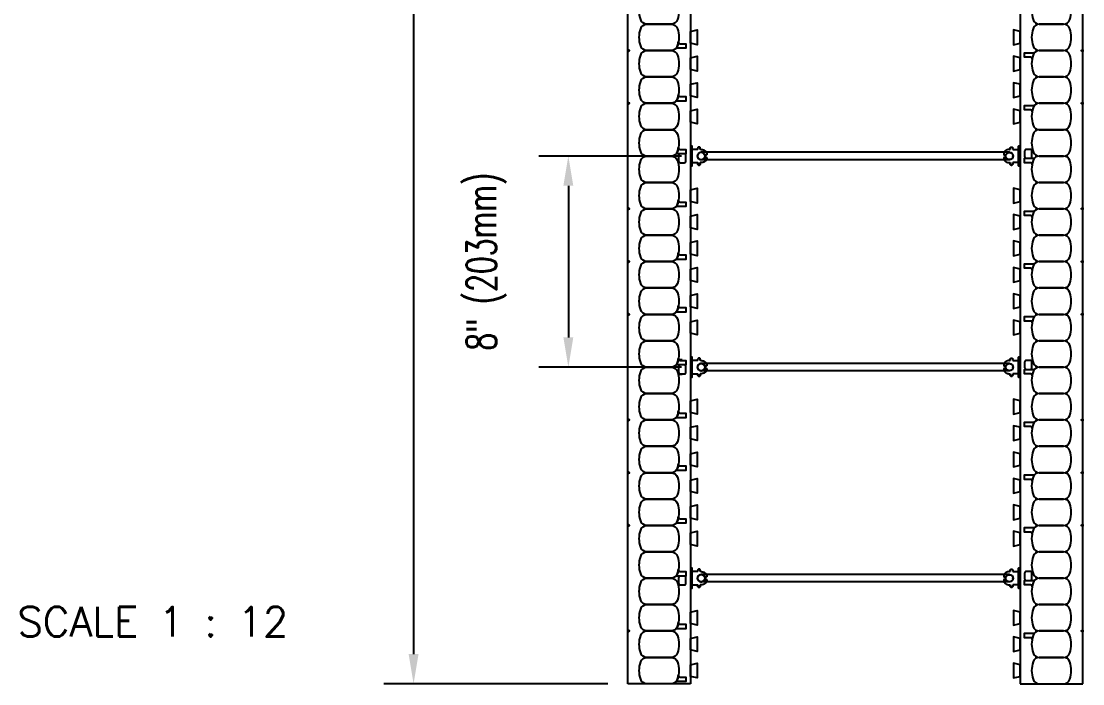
# Model space of a CAD drawing. Header units: inches. Extents: x 345 to 454, y 151 to 253.
# Drawn here: x 413.99 to 454.23, y 150.78 to 175.89 of the extents above; entities that cross this region are included whole.
import ezdxf

# ---------------------------------------------------------------- set-up
doc = ezdxf.new("R2010")
doc.units = ezdxf.units.IN
doc.header["$MEASUREMENT"] = 0
for name, color, linetype in [('line25', 2, 'Continuous'), ('LINE50', 5, 'Continuous'), ('LINE9', 9, 'Continuous'), ('TEXT', 4, 'Continuous')]:
    doc.layers.add(name, color=color, linetype=linetype)
doc.styles.add('DIM', font='romans.shx', dxfattribs={"width": 0.7})
doc.styles.add('ROMANS', font='romans.shx', dxfattribs={"height": 0.75})
doc.dimstyles.new('ext_12', dxfattribs={"dimscale": 12, "dimtxt": 0.09375, "dimasz": 0.09375, "dimexe": 0.09375, "dimexo": 0.0625, "dimgap": 0.0625, "dimtad": 1, "dimdec": 1, "dimzin": 2, "dimdsep": 46, "dimlunit": 4, "dimtxsty": 'DIM', "dimcen": 0.09, "dimdle": 0.09375, "dimclrt": 4, "dimadec": 0, "dimazin": 0, "dimtfac": 1, "dimtdec": 1, "dimtmove": 2, "dimatfit": 3, "dimfxl": 0, "dimfrac": 2, "dimtolj": 1, "dimtzin": 0, "dimarcsym": 0})

# ---------------------------------------------------------------- blocks, each defined once
blk = doc.blocks.new('*D28')
at = {"layer": 'Defpoints', "color": 0}
for p in [(436.984, 246.778), (428.864, 150.778), (436.984, 150.778)]:
    blk.add_point(p, dxfattribs=at)
at = {"layer": 'TEXT', "color": 0, "lineweight": -2}
for p, q in [((436.234, 246.778), (427.739, 246.778)), ((428.864, 245.653), (428.864, 151.903)), ((436.234, 150.778), (427.739, 150.778))]:
    blk.add_line(p, q, dxfattribs=at)
at = {"layer": 'TEXT', "color": 0}
for points in [[(428.676, 245.653), (429.051, 245.653), (428.864, 246.778)], [(428.676, 151.903), (429.051, 151.903), (428.864, 150.778)]]:
    blk.add_solid(points, dxfattribs=at)
at = {"layer": 'TEXT', "color": 4, "insert": (427.257, 198.778), "char_height": 1.125, "attachment_point": 5, "rotation": 90, "style": 'DIM'}
blk.add_mtext('\\A1;96" (2440mm) ', dxfattribs=at)
blk = doc.blocks.new('WEB_12_CENTRE_TOP')
for p, q in [((11.688, 0.141), (0, 0.141)), ((11.688, -0.141), (0, -0.141))]:
    blk.add_line(p, q)
for centre in [(0, 0), (11.688, 0)]:
    blk.add_circle(centre, 0.141)
blk = doc.blocks.new('Connector')
blk.add_point((0.271, 0))
at = {"layer": 'LINE9'}
for p, q in [((0, 0.375), (0, -0.375)), ((0.062, -0.375), (0.062, 0.375)), ((0.281, 0.25), (0.062, 0.25))]:
    blk.add_line(p, q, dxfattribs=at)
for points, weights in [([(0.007, 0.375), (0.004, 0.375), (0, 0.375)], [1, 0.972587069138, 0.950305488115]), ([(0.327, 0.343), (0.308, 0.343), (0.281, 0.317), (0.281, 0.297)], [1, 0.85355339, 0.85355339, 1]), ([(0.328, 0.343), (0.327, 0.343), (0.327, 0.343)], [1, 0.70710678, 1]), ([(0.375, 0.297), (0.375, 0.317), (0.348, 0.343), (0.329, 0.343)], [1, 0.85355339, 0.85355339, 1]), ([(0.406, 0.25), (0.546, 0.25), (0.619, 0.131)], [0.958404415409, 0.794674173519, 0.864651571113]), ([(0.619, 0.052), (0.612, 0.049), (0.604, 0.049)], [0.83615024178, 0.892081430621, 1]), ([(0, -0.375), (0.004, -0.375), (0.007, -0.375)], [0.950305488115, 0.972587069138, 1]), ([(0.281, -0.297), (0.281, -0.317), (0.308, -0.343), (0.327, -0.343)], [1, 0.85355339, 0.85355339, 1]), ([(0.327, -0.343), (0.281, -0.343), (0.281, -0.297)], [1, 0.70710678, 1]), ([(0.329, -0.343), (0.348, -0.343), (0.375, -0.317), (0.375, -0.297)], [1, 0.85355339, 0.85355339, 1]), ([(0.375, -0.297), (0.375, -0.343), (0.329, -0.343)], [1, 0.70710678, 1]), ([(0.619, -0.131), (0.546, -0.25), (0.406, -0.25)], [0.864651574428, 0.794674169686, 0.958404415195]), ([(0.604, -0.049), (0.612, -0.049), (0.619, -0.052)], [1, 0.89208144177, 0.836150253337])]:
    blk.add_rational_spline(points, weights, degree=2, dxfattribs=at)
for points, degree in [([(0, 0.375), (0.002, 0.375), (0.005, 0.375), (0.007, 0.375)], 3), ([(0.007, 0.375), (0.021, 0.375), (0.051, 0.375), (0.062, 0.375), (0.062, 0.375)], 3), ([(0.281, 0.25), (0.281, 0.297)], 1), ([(0.327, 0.343), (0.327, 0.343), (0.328, 0.343), (0.328, 0.343)], 3), ([(0.328, 0.343), (0.329, 0.343), (0.329, 0.343), (0.329, 0.343)], 3), ([(0.375, 0.25), (0.375, 0.297)], 1), ([(0.406, 0.25), (0.375, 0.25)], 1), ([(0.406, 0.25), (0.406, 0.25)], 1), ([(0.406, 0.25), (0.406, 0.25)], 1), ([(0.406, 0.25), (0.406, 0.25)], 1), ([(0.406, 0.25), (0.406, 0.25)], 1), ([(0.406, 0.25), (0.406, 0.25)], 1), ([(0.406, 0.25), (0.406, 0.25)], 1), ([(0.406, 0.25), (0.406, 0.25)], 1), ([(0.406, 0.25), (0.406, 0.25)], 1), ([(0.406, 0.25), (0.406, 0.25)], 1), ([(0.406, 0.25), (0.406, 0.25)], 1), ([(0.406, 0.25), (0.406, 0.25)], 1), ([(0.406, 0.25), (0.406, 0.25)], 1), ([(0.406, 0.25), (0.406, 0.25)], 1), ([(0.406, 0.25), (0.406, 0.25)], 1), ([(0.406, 0.25), (0.406, 0.25)], 1), ([(0.406, 0.25), (0.406, 0.25)], 1), ([(0.406, 0.25), (0.406, 0.25)], 1), ([(0.406, 0.25), (0.406, 0.25)], 1), ([(0.406, 0.25), (0.406, 0.25)], 1), ([(0.406, 0.25), (0.406, 0.25)], 1), ([(0.406, 0.25), (0.406, 0.25)], 1), ([(0.406, 0.25), (0.406, 0.25)], 1), ([(0.406, 0.25), (0.406, 0.25)], 1), ([(0.406, 0.25), (0.406, 0.25)], 1), ([(0.604, 0.049), (0.532, 0.049)], 1), ([(0.532, 0.049), (0.532, 0.049)], 1), ([(0.532, 0.049), (0.532, 0.049)], 1), ([(0.532, 0.049), (0.532, 0.049)], 1), ([(0.532, 0.049), (0.532, 0.049)], 1), ([(0.532, 0.049), (0.532, 0.049)], 1), ([(0.532, 0.049), (0.532, 0.049)], 1), ([(0.532, 0.049), (0.532, 0.049)], 1), ([(0.532, 0.049), (0.532, 0.049)], 1), ([(0.532, 0.049), (0.532, 0.049)], 1), ([(0.532, 0.049), (0.532, 0.049)], 1), ([(0.604, 0.049), (0.609, 0.049), (0.614, 0.05), (0.619, 0.052)], 3), ([(0.604, 0.049), (0.604, 0.049)], 1), ([(0.604, 0.049), (0.604, 0.049)], 1), ([(0.604, 0.049), (0.604, 0.049)], 1), ([(0.604, 0.049), (0.604, 0.049)], 1), ([(0.619, 0.131), (0.619, 0.052)], 1), ([(0.619, 0.131), (0.619, 0.131)], 1), ([(0.619, 0.131), (0.619, 0.131)], 1), ([(0.619, 0.131), (0.619, 0.131)], 1), ([(0.619, 0.131), (0.619, 0.131)], 1), ([(0.007, -0.375), (0.005, -0.375), (0.002, -0.375), (0, -0.375)], 3), ([(0.062, -0.375), (0.062, -0.375), (0.051, -0.375), (0.021, -0.375), (0.007, -0.375)], 3), ([(0.062, -0.25), (0.281, -0.25)], 1), ([(0.281, -0.297), (0.281, -0.25)], 1), ([(0.281, -0.25), (0.281, -0.297)], 1), ([(0.328, -0.343), (0.328, -0.343), (0.327, -0.343), (0.327, -0.343)], 3), ([(0.329, -0.343), (0.329, -0.343), (0.329, -0.343), (0.328, -0.343)], 3), ([(0.375, -0.25), (0.375, -0.297)], 1), ([(0.375, -0.297), (0.375, -0.25)], 1), ([(0.406, -0.25), (0.375, -0.25)], 1), ([(0.406, -0.25), (0.406, -0.25)], 1), ([(0.406, -0.25), (0.406, -0.25)], 1), ([(0.406, -0.25), (0.406, -0.25)], 1), ([(0.406, -0.25), (0.406, -0.25)], 1), ([(0.406, -0.25), (0.406, -0.25)], 1), ([(0.406, -0.25), (0.406, -0.25)], 1), ([(0.406, -0.25), (0.406, -0.25)], 1), ([(0.406, -0.25), (0.406, -0.25)], 1), ([(0.406, -0.25), (0.406, -0.25)], 1), ([(0.406, -0.25), (0.406, -0.25)], 1), ([(0.406, -0.25), (0.406, -0.25)], 1), ([(0.532, -0.049), (0.604, -0.049)], 1), ([(0.604, -0.049), (0.58, -0.049), (0.556, -0.049), (0.532, -0.049)], 3), ([(0.532, -0.049), (0.532, -0.049)], 1), ([(0.532, -0.049), (0.532, -0.049)], 1), ([(0.532, -0.049), (0.532, -0.049)], 1), ([(0.532, -0.049), (0.532, -0.049)], 1), ([(0.619, -0.052), (0.614, -0.05), (0.609, -0.049), (0.604, -0.049)], 3), ([(0.604, -0.049), (0.604, -0.049)], 1), ([(0.604, -0.049), (0.604, -0.049)], 1), ([(0.604, -0.049), (0.604, -0.049)], 1), ([(0.604, -0.049), (0.604, -0.049)], 1), ([(0.604, -0.049), (0.604, -0.049)], 1), ([(0.604, -0.049), (0.604, -0.049)], 1), ([(0.604, -0.049), (0.604, -0.049)], 1), ([(0.604, -0.049), (0.604, -0.049)], 1), ([(0.619, -0.052), (0.619, -0.131)], 1), ([(0.619, -0.131), (0.619, -0.131)], 1), ([(0.619, -0.131), (0.619, -0.131)], 1), ([(0.619, -0.131), (0.619, -0.131)], 1), ([(0.619, -0.131), (0.619, -0.131)], 1)]:
    blk.add_open_spline(points, degree=degree, dxfattribs=at)
for points, weights, knots in [([(0.062, 0.375), (0.062, 0.375), (0.046, 0.375), (0.03, 0.375), (0.007, 0.375)], [0.868718858569, 0.861102746415, 1, 0.861102734288, 0.868718859898], [0, 0, 0, 0.5, 0.5, 1, 1, 1]), ([(0.532, 0.049), (0.472, 0.203), (0.333, 0.113), (0.157, 0), (0.333, -0.113), (0.472, -0.203), (0.532, -0.049)], [0.899508922286, 0.599718215298, 1, 0.54226024, 1, 0.599718224335, 0.899508908749], [0, 0, 0, 0.318112, 0.318112, 0.681888, 0.681888, 1, 1, 1]), ([(0.007, -0.375), (0.03, -0.375), (0.046, -0.375), (0.062, -0.375), (0.062, -0.375)], [0.868718859319, 0.861102739573, 1, 0.861102742958, 0.868718858948], [0, 0, 0, 0.5, 0.5, 1, 1, 1])]:
    blk.add_rational_spline(points, weights, degree=2, knots=knots, dxfattribs=at)
blk = doc.blocks.new('*D34')
at = {"layer": 'Defpoints', "color": 0}
for p in [(439.765, 170.778), (434.731, 162.778), (439.765, 162.778)]:
    blk.add_point(p, dxfattribs=at)
at = {"layer": 'TEXT', "color": 0, "lineweight": -2}
for p, q in [((439.015, 170.778), (433.606, 170.778)), ((434.731, 169.653), (434.731, 163.903)), ((439.015, 162.778), (433.606, 162.778))]:
    blk.add_line(p, q, dxfattribs=at)
at = {"layer": 'TEXT', "color": 0}
for points in [[(434.543, 169.653), (434.918, 169.653), (434.731, 170.778)], [(434.543, 163.903), (434.918, 163.903), (434.731, 162.778)]]:
    blk.add_solid(points, dxfattribs=at)
at = {"layer": 'TEXT', "color": 4, "insert": (431.624, 166.778), "char_height": 1.125, "attachment_point": 5, "rotation": 90, "style": 'DIM'}
blk.add_mtext('\\A1;8" (203mm)', dxfattribs=at)

msp = doc.modelspace()

# ---------------------------------------------------------------- linework, layer by layer
at = {"layer": 'line25'}
for p, q in [((439.359, 218.4034), (439.359, 150.7784)), ((451.859, 218.4034), (451.859, 150.7784))]:
    msp.add_line(p, q, dxfattribs=at)
for points in [[(439.359, 175.4972), (439.609, 175.5596), (439.609, 174.9972), (439.359, 175.0596)], [(451.859, 175.4972), (451.609, 175.5596), (451.609, 174.9972), (451.859, 175.0596)], [(439.359, 174.4972), (439.609, 174.5596), (439.609, 173.9972), (439.359, 174.0596)], [(451.859, 174.4972), (451.609, 174.5596), (451.609, 173.9972), (451.859, 174.0596)], [(439.359, 173.4972), (439.609, 173.5596), (439.609, 172.9972), (439.359, 173.0596)], [(451.859, 173.4972), (451.609, 173.5596), (451.609, 172.9972), (451.859, 173.0596)], [(439.359, 172.4972), (439.609, 172.5596), (439.609, 171.9972), (439.359, 172.0596)], [(451.859, 172.4972), (451.609, 172.5596), (451.609, 171.9972), (451.859, 172.0596)], [(439.359, 169.4972), (439.609, 169.5596), (439.609, 168.9972), (439.359, 169.0596)], [(451.859, 169.4972), (451.609, 169.5596), (451.609, 168.9972), (451.859, 169.0596)], [(439.359, 168.4972), (439.609, 168.5596), (439.609, 167.9972), (439.359, 168.0596)], [(451.859, 168.4972), (451.609, 168.5596), (451.609, 167.9972), (451.859, 168.0596)], [(439.359, 167.4972), (439.609, 167.5596), (439.609, 166.9972), (439.359, 167.0596)], [(451.859, 167.4972), (451.609, 167.5596), (451.609, 166.9972), (451.859, 167.0596)], [(439.359, 166.4972), (439.609, 166.5596), (439.609, 165.9972), (439.359, 166.0596)], [(451.859, 166.4972), (451.609, 166.5596), (451.609, 165.9972), (451.859, 166.0596)], [(439.359, 165.4972), (439.609, 165.5596), (439.609, 164.9972), (439.359, 165.0596)], [(451.859, 165.4972), (451.609, 165.5596), (451.609, 164.9972), (451.859, 165.0596)], [(439.359, 164.4972), (439.609, 164.5596), (439.609, 163.9972), (439.359, 164.0596)], [(451.859, 164.4972), (451.609, 164.5596), (451.609, 163.9972), (451.859, 164.0596)], [(439.359, 161.4972), (439.609, 161.5596), (439.609, 160.9972), (439.359, 161.0596)], [(451.859, 161.4972), (451.609, 161.5596), (451.609, 160.9972), (451.859, 161.0596)], [(439.359, 160.4972), (439.609, 160.5596), (439.609, 159.9972), (439.359, 160.0596)], [(451.859, 160.4972), (451.609, 160.5596), (451.609, 159.9972), (451.859, 160.0596)], [(439.359, 159.4972), (439.609, 159.5596), (439.609, 158.9972), (439.359, 159.0596)], [(451.859, 159.4972), (451.609, 159.5596), (451.609, 158.9972), (451.859, 159.0596)], [(439.359, 158.4972), (439.609, 158.5596), (439.609, 157.9972), (439.359, 158.0596)], [(451.859, 158.4972), (451.609, 158.5596), (451.609, 157.9972), (451.859, 158.0596)], [(439.359, 157.4972), (439.609, 157.5596), (439.609, 156.9972), (439.359, 157.0596)], [(451.859, 157.4972), (451.609, 157.5596), (451.609, 156.9972), (451.859, 157.0596)], [(439.359, 156.4972), (439.609, 156.5596), (439.609, 155.9972), (439.359, 156.0596)], [(451.859, 156.4972), (451.609, 156.5596), (451.609, 155.9972), (451.859, 156.0596)], [(439.359, 153.4972), (439.609, 153.5596), (439.609, 152.9972), (439.359, 153.0596)], [(451.859, 153.4972), (451.609, 153.5596), (451.609, 152.9972), (451.859, 153.0596)], [(439.359, 152.4972), (439.609, 152.5596), (439.609, 151.9972), (439.359, 152.0596)], [(451.859, 152.4972), (451.609, 152.5596), (451.609, 151.9972), (451.859, 152.0596)], [(439.359, 151.4972), (439.609, 151.5596), (439.609, 150.9972), (439.359, 151.0596)], [(451.859, 151.4972), (451.609, 151.5596), (451.609, 150.9972), (451.859, 151.0596)]]:
    msp.add_lwpolyline(points, close=True, dxfattribs=at)
at = {"layer": 'LINE50'}
for p, q in [((436.984, 150.7784), (436.984, 220.7471)), ((454.234, 150.7784), (454.234, 220.7471)), ((439.359, 150.7784), (436.984, 150.7784)), ((451.859, 150.7784), (454.234, 150.7784))]:
    msp.add_line(p, q, dxfattribs=at)
at = {"layer": 'LINE9'}
for p, q in [((439.0491, 163.0609), (438.8661, 163.0609)), ((439.0491, 162.4959), (438.8661, 162.4959))]:
    msp.add_line(p, q, dxfattribs=at)
for points in [[(438.8699, 176.6053, -0.1576708), (438.8699, 175.9515, -0.3253046), (438.6321, 175.7784), (437.7109, 175.7784, -0.3253046), (437.473, 175.9515, -0.1576708), (437.473, 176.6053, -0.3253046), (437.7109, 176.7784), (438.6321, 176.7784, -0.3253046)], [(452.348, 176.6053, 0.1576708), (452.348, 175.9515, 0.3253046), (452.5859, 175.7784), (453.5071, 175.7784, 0.3253046), (453.7449, 175.9515, 0.1576708), (453.7449, 176.6053, 0.3253046), (453.5071, 176.7784), (452.5859, 176.7784, 0.3253046)], [(438.8699, 175.6053, -0.1576708), (438.8699, 174.9515, -0.3253046), (438.6321, 174.7784), (437.7109, 174.7784, -0.3253046), (437.473, 174.9515, -0.1576708), (437.473, 175.6053, -0.3253046), (437.7109, 175.7784), (438.6321, 175.7784, -0.3253046)], [(452.348, 175.6053, 0.1576708), (452.348, 174.9515, 0.3253046), (452.5859, 174.7784), (453.5071, 174.7784, 0.3253046), (453.7449, 174.9515, 0.1576708), (453.7449, 175.6053, 0.3253046), (453.5071, 175.7784), (452.5859, 175.7784, 0.3253046)], [(438.8699, 174.9515, 0.0372667), (438.9073, 175.1052, 0.4630356), (438.9689, 175.0325), (439.1905, 175.0325), (439.1905, 174.8616), (438.8444, 174.8616, 0.1890024), (438.802, 174.845, 0.1284074)], [(438.8699, 174.6053, -0.1576708), (438.8699, 173.9515, -0.3253046), (438.6321, 173.7784), (437.7109, 173.7784, -0.3253046), (437.473, 173.9515, -0.1576708), (437.473, 174.6053, -0.3253046), (437.7109, 174.7784), (438.6321, 174.7784, -0.3253046)], [(452.348, 174.6053, 0.0372667), (452.3107, 174.4516, 0.4630356), (452.249, 174.5243), (452.0274, 174.5243), (452.0274, 174.6951), (452.3735, 174.6951, 0.1890024), (452.416, 174.7118, 0.1284074)], [(452.348, 174.6053, 0.1576708), (452.348, 173.9515, 0.3253046), (452.5859, 173.7784), (453.5071, 173.7784, 0.3253046), (453.7449, 173.9515, 0.1576708), (453.7449, 174.6053, 0.3253046), (453.5071, 174.7784), (452.5859, 174.7784, 0.3253046)], [(438.8699, 173.6053, -0.1576708), (438.8699, 172.9515, -0.3253046), (438.6321, 172.7784), (437.7109, 172.7784, -0.3253046), (437.473, 172.9515, -0.1576708), (437.473, 173.6053, -0.3253046), (437.7109, 173.7784), (438.6321, 173.7784, -0.3253046)], [(452.348, 173.6053, 0.1576708), (452.348, 172.9515, 0.3253046), (452.5859, 172.7784), (453.5071, 172.7784, 0.3253046), (453.7449, 172.9515, 0.1576708), (453.7449, 173.6053, 0.3253046), (453.5071, 173.7784), (452.5859, 173.7784, 0.3253046)], [(438.8699, 172.9515, 0.0372667), (438.9073, 173.1052, 0.4630356), (438.9689, 173.0325), (439.1905, 173.0325), (439.1905, 172.8616), (438.8444, 172.8616, 0.1890024), (438.802, 172.845, 0.1284074)], [(438.8699, 172.6053, -0.1576708), (438.8699, 171.9515, -0.3253046), (438.6321, 171.7784), (437.7109, 171.7784, -0.3253046), (437.473, 171.9515, -0.1576708), (437.473, 172.6053, -0.3253046), (437.7109, 172.7784), (438.6321, 172.7784, -0.3253046)], [(452.348, 172.6053, 0.0372667), (452.3107, 172.4516, 0.4630356), (452.249, 172.5243), (452.0274, 172.5243), (452.0274, 172.6951), (452.3735, 172.6951, 0.1890024), (452.416, 172.7118, 0.1284074)], [(452.348, 172.6053, 0.1576708), (452.348, 171.9515, 0.3253046), (452.5859, 171.7784), (453.5071, 171.7784, 0.3253046), (453.7449, 171.9515, 0.1576708), (453.7449, 172.6053, 0.3253046), (453.5071, 172.7784), (452.5859, 172.7784, 0.3253046)], [(438.8699, 171.6053, -0.1576708), (438.8699, 170.9515, -0.3253046), (438.6321, 170.7784), (437.7109, 170.7784, -0.3253046), (437.473, 170.9515, -0.1576708), (437.473, 171.6053, -0.3253046), (437.7109, 171.7784), (438.6321, 171.7784, -0.3253046)], [(452.348, 171.6053, 0.1576708), (452.348, 170.9515, 0.3253046), (452.5859, 170.7784), (453.5071, 170.7784, 0.3253046), (453.7449, 170.9515, 0.1576708), (453.7449, 171.6053, 0.3253046), (453.5071, 171.7784), (452.5859, 171.7784, 0.3253046)], [(438.8699, 170.9515, 0.0372667), (438.9073, 171.1052, 0.4630356), (438.9689, 171.0325), (439.1905, 171.0325), (439.1905, 170.8616), (438.8444, 170.8616, 0.1890024), (438.802, 170.845, 0.1284074)], [(438.8699, 170.6053, -0.1576708), (438.8699, 169.9515, -0.3253046), (438.6321, 169.7784), (437.7109, 169.7784, -0.3253046), (437.473, 169.9515, -0.1576708), (437.473, 170.6053, -0.3253046), (437.7109, 170.7784), (438.6321, 170.7784, -0.3253046)], [(438.9755, 170.8616, 0.4142136), (438.913, 170.7991), (438.913, 170.5868, 0.4142136), (438.9755, 170.5243), (439.128, 170.5243, 0.4142136), (439.1905, 170.5868), (439.1905, 170.7991, 0.4142136), (439.128, 170.8616)], [(452.0274, 170.97), (452.0274, 170.7576, 0.4142136), (452.0899, 170.6951), (452.2424, 170.6951, 0.4142136), (452.3049, 170.7576), (452.3049, 170.97, 0.4142136), (452.2424, 171.0325), (452.0899, 171.0325, 0.4142136)], [(452.348, 170.6053, 0.0372667), (452.3107, 170.4516, 0.4630356), (452.249, 170.5243), (452.0274, 170.5243), (452.0274, 170.6951), (452.3735, 170.6951, 0.1890024), (452.416, 170.7118, 0.1284074)], [(452.348, 170.6053, 0.1576708), (452.348, 169.9515, 0.3253046), (452.5859, 169.7784), (453.5071, 169.7784, 0.3253046), (453.7449, 169.9515, 0.1576708), (453.7449, 170.6053, 0.3253046), (453.5071, 170.7784), (452.5859, 170.7784, 0.3253046)], [(438.8699, 169.6053, -0.1576708), (438.8699, 168.9515, -0.3253046), (438.6321, 168.7784), (437.7109, 168.7784, -0.3253046), (437.473, 168.9515, -0.1576708), (437.473, 169.6053, -0.3253046), (437.7109, 169.7784), (438.6321, 169.7784, -0.3253046)], [(452.348, 169.6053, 0.1576708), (452.348, 168.9515, 0.3253046), (452.5859, 168.7784), (453.5071, 168.7784, 0.3253046), (453.7449, 168.9515, 0.1576708), (453.7449, 169.6053, 0.3253046), (453.5071, 169.7784), (452.5859, 169.7784, 0.3253046)], [(438.8699, 168.9515, 0.0372667), (438.9073, 169.1052, 0.4630356), (438.9689, 169.0325), (439.1905, 169.0325), (439.1905, 168.8616), (438.8444, 168.8616, 0.1890024), (438.802, 168.845, 0.1284074)], [(438.8699, 168.6053, -0.1576708), (438.8699, 167.9515, -0.3253046), (438.6321, 167.7784), (437.7109, 167.7784, -0.3253046), (437.473, 167.9515, -0.1576708), (437.473, 168.6053, -0.3253046), (437.7109, 168.7784), (438.6321, 168.7784, -0.3253046)], [(452.348, 168.6053, 0.0372667), (452.3107, 168.4516, 0.4630356), (452.249, 168.5243), (452.0274, 168.5243), (452.0274, 168.6951), (452.3735, 168.6951, 0.1890024), (452.416, 168.7118, 0.1284074)], [(452.348, 168.6053, 0.1576708), (452.348, 167.9515, 0.3253046), (452.5859, 167.7784), (453.5071, 167.7784, 0.3253046), (453.7449, 167.9515, 0.1576708), (453.7449, 168.6053, 0.3253046), (453.5071, 168.7784), (452.5859, 168.7784, 0.3253046)], [(438.8699, 167.6053, -0.1576708), (438.8699, 166.9515, -0.3253046), (438.6321, 166.7784), (437.7109, 166.7784, -0.3253046), (437.473, 166.9515, -0.1576708), (437.473, 167.6053, -0.3253046), (437.7109, 167.7784), (438.6321, 167.7784, -0.3253046)], [(452.348, 167.6053, 0.1576708), (452.348, 166.9515, 0.3253046), (452.5859, 166.7784), (453.5071, 166.7784, 0.3253046), (453.7449, 166.9515, 0.1576708), (453.7449, 167.6053, 0.3253046), (453.5071, 167.7784), (452.5859, 167.7784, 0.3253046)], [(438.8699, 166.9515, 0.0372667), (438.9073, 167.1052, 0.4630356), (438.9689, 167.0325), (439.1905, 167.0325), (439.1905, 166.8616), (438.8444, 166.8616, 0.1890024), (438.802, 166.845, 0.1284074)], [(438.8699, 166.6053, -0.1576708), (438.8699, 165.9515, -0.3253046), (438.6321, 165.7784), (437.7109, 165.7784, -0.3253046), (437.473, 165.9515, -0.1576708), (437.473, 166.6053, -0.3253046), (437.7109, 166.7784), (438.6321, 166.7784, -0.3253046)], [(452.348, 166.6053, 0.0372667), (452.3107, 166.4516, 0.4630356), (452.249, 166.5243), (452.0274, 166.5243), (452.0274, 166.6951), (452.3735, 166.6951, 0.1890024), (452.416, 166.7118, 0.1284074)], [(452.348, 166.6053, 0.1576708), (452.348, 165.9515, 0.3253046), (452.5859, 165.7784), (453.5071, 165.7784, 0.3253046), (453.7449, 165.9515, 0.1576708), (453.7449, 166.6053, 0.3253046), (453.5071, 166.7784), (452.5859, 166.7784, 0.3253046)], [(438.8699, 165.6053, -0.1576708), (438.8699, 164.9515, -0.3253046), (438.6321, 164.7784), (437.7109, 164.7784, -0.3253046), (437.473, 164.9515, -0.1576708), (437.473, 165.6053, -0.3253046), (437.7109, 165.7784), (438.6321, 165.7784, -0.3253046)], [(452.348, 165.6053, 0.1576708), (452.348, 164.9515, 0.3253046), (452.5859, 164.7784), (453.5071, 164.7784, 0.3253046), (453.7449, 164.9515, 0.1576708), (453.7449, 165.6053, 0.3253046), (453.5071, 165.7784), (452.5859, 165.7784, 0.3253046)], [(438.8699, 164.9515, 0.0372667), (438.9073, 165.1052, 0.4630356), (438.9689, 165.0325), (439.1905, 165.0325), (439.1905, 164.8616), (438.8444, 164.8616, 0.1890024), (438.802, 164.845, 0.1284074)], [(438.8699, 164.6053, -0.1576708), (438.8699, 163.9515, -0.3253046), (438.6321, 163.7784), (437.7109, 163.7784, -0.3253046), (437.473, 163.9515, -0.1576708), (437.473, 164.6053, -0.3253046), (437.7109, 164.7784), (438.6321, 164.7784, -0.3253046)], [(452.348, 164.6053, 0.0372667), (452.3107, 164.4516, 0.4630356), (452.249, 164.5243), (452.0274, 164.5243), (452.0274, 164.6951), (452.3735, 164.6951, 0.1890024), (452.416, 164.7118, 0.1284074)], [(452.348, 164.6053, 0.1576708), (452.348, 163.9515, 0.3253046), (452.5859, 163.7784), (453.5071, 163.7784, 0.3253046), (453.7449, 163.9515, 0.1576708), (453.7449, 164.6053, 0.3253046), (453.5071, 164.7784), (452.5859, 164.7784, 0.3253046)], [(438.8699, 163.6053, -0.1576708), (438.8699, 162.9515, -0.3253046), (438.6321, 162.7784), (437.7109, 162.7784, -0.3253046), (437.473, 162.9515, -0.1576708), (437.473, 163.6053, -0.3253046), (437.7109, 163.7784), (438.6321, 163.7784, -0.3253046)], [(452.348, 163.6053, 0.1576708), (452.348, 162.9515, 0.3253046), (452.5859, 162.7784), (453.5071, 162.7784, 0.3253046), (453.7449, 162.9515, 0.1576708), (453.7449, 163.6053, 0.3253046), (453.5071, 163.7784), (452.5859, 163.7784, 0.3253046)], [(438.8699, 162.9515, 0.0372667), (438.9073, 163.1052, 0.4630356), (438.9689, 163.0325), (439.1905, 163.0325), (439.1905, 162.8616), (438.8444, 162.8616, 0.1890024), (438.802, 162.845, 0.1284074)], [(452.0274, 162.97), (452.0274, 162.7576, 0.4142136), (452.0899, 162.6951), (452.2424, 162.6951, 0.4142136), (452.3049, 162.7576), (452.3049, 162.97, 0.4142136), (452.2424, 163.0325), (452.0899, 163.0325, 0.4142136)], [(438.8699, 162.6053, -0.1576708), (438.8699, 161.9515, -0.3253046), (438.6321, 161.7784), (437.7109, 161.7784, -0.3253046), (437.473, 161.9515, -0.1576708), (437.473, 162.6053, -0.3253046), (437.7109, 162.7784), (438.6321, 162.7784, -0.3253046)], [(438.9755, 162.8616, 0.4142136), (438.913, 162.7991), (438.913, 162.5868, 0.4142136), (438.9755, 162.5243), (439.128, 162.5243, 0.4142136), (439.1905, 162.5868), (439.1905, 162.7991, 0.4142136), (439.128, 162.8616)], [(452.348, 162.6053, 0.0372667), (452.3107, 162.4516, 0.4630356), (452.249, 162.5243), (452.0274, 162.5243), (452.0274, 162.6951), (452.3735, 162.6951, 0.1890024), (452.416, 162.7118, 0.1284074)], [(452.348, 162.6053, 0.1576708), (452.348, 161.9515, 0.3253046), (452.5859, 161.7784), (453.5071, 161.7784, 0.3253046), (453.7449, 161.9515, 0.1576708), (453.7449, 162.6053, 0.3253046), (453.5071, 162.7784), (452.5859, 162.7784, 0.3253046)], [(438.8699, 161.6053, -0.1576708), (438.8699, 160.9515, -0.3253046), (438.6321, 160.7784), (437.7109, 160.7784, -0.3253046), (437.473, 160.9515, -0.1576708), (437.473, 161.6053, -0.3253046), (437.7109, 161.7784), (438.6321, 161.7784, -0.3253046)], [(452.348, 161.6053, 0.1576708), (452.348, 160.9515, 0.3253046), (452.5859, 160.7784), (453.5071, 160.7784, 0.3253046), (453.7449, 160.9515, 0.1576708), (453.7449, 161.6053, 0.3253046), (453.5071, 161.7784), (452.5859, 161.7784, 0.3253046)], [(438.8699, 160.9515, 0.0372667), (438.9073, 161.1052, 0.4630356), (438.9689, 161.0325), (439.1905, 161.0325), (439.1905, 160.8616), (438.8444, 160.8616, 0.1890024), (438.802, 160.845, 0.1284074)], [(438.8699, 160.6053, -0.1576708), (438.8699, 159.9515, -0.3253046), (438.6321, 159.7784), (437.7109, 159.7784, -0.3253046), (437.473, 159.9515, -0.1576708), (437.473, 160.6053, -0.3253046), (437.7109, 160.7784), (438.6321, 160.7784, -0.3253046)], [(452.348, 160.6053, 0.0372667), (452.3107, 160.4516, 0.4630356), (452.249, 160.5243), (452.0274, 160.5243), (452.0274, 160.6951), (452.3735, 160.6951, 0.1890024), (452.416, 160.7118, 0.1284074)], [(452.348, 160.6053, 0.1576708), (452.348, 159.9515, 0.3253046), (452.5859, 159.7784), (453.5071, 159.7784, 0.3253046), (453.7449, 159.9515, 0.1576708), (453.7449, 160.6053, 0.3253046), (453.5071, 160.7784), (452.5859, 160.7784, 0.3253046)], [(438.8699, 159.6053, -0.1576708), (438.8699, 158.9515, -0.3253046), (438.6321, 158.7784), (437.7109, 158.7784, -0.3253046), (437.473, 158.9515, -0.1576708), (437.473, 159.6053, -0.3253046), (437.7109, 159.7784), (438.6321, 159.7784, -0.3253046)], [(452.348, 159.6053, 0.1576708), (452.348, 158.9515, 0.3253046), (452.5859, 158.7784), (453.5071, 158.7784, 0.3253046), (453.7449, 158.9515, 0.1576708), (453.7449, 159.6053, 0.3253046), (453.5071, 159.7784), (452.5859, 159.7784, 0.3253046)], [(438.8699, 158.9515, 0.0372667), (438.9073, 159.1052, 0.4630356), (438.9689, 159.0325), (439.1905, 159.0325), (439.1905, 158.8616), (438.8444, 158.8616, 0.1890024), (438.802, 158.845, 0.1284074)], [(438.8699, 158.6053, -0.1576708), (438.8699, 157.9515, -0.3253046), (438.6321, 157.7784), (437.7109, 157.7784, -0.3253046), (437.473, 157.9515, -0.1576708), (437.473, 158.6053, -0.3253046), (437.7109, 158.7784), (438.6321, 158.7784, -0.3253046)], [(452.348, 158.6053, 0.0372667), (452.3107, 158.4516, 0.4630356), (452.249, 158.5243), (452.0274, 158.5243), (452.0274, 158.6951), (452.3735, 158.6951, 0.1890024), (452.416, 158.7118, 0.1284074)], [(452.348, 158.6053, 0.1576708), (452.348, 157.9515, 0.3253046), (452.5859, 157.7784), (453.5071, 157.7784, 0.3253046), (453.7449, 157.9515, 0.1576708), (453.7449, 158.6053, 0.3253046), (453.5071, 158.7784), (452.5859, 158.7784, 0.3253046)], [(438.8699, 157.6053, -0.1576708), (438.8699, 156.9515, -0.3253046), (438.6321, 156.7784), (437.7109, 156.7784, -0.3253046), (437.473, 156.9515, -0.1576708), (437.473, 157.6053, -0.3253046), (437.7109, 157.7784), (438.6321, 157.7784, -0.3253046)], [(452.348, 157.6053, 0.1576708), (452.348, 156.9515, 0.3253046), (452.5859, 156.7784), (453.5071, 156.7784, 0.3253046), (453.7449, 156.9515, 0.1576708), (453.7449, 157.6053, 0.3253046), (453.5071, 157.7784), (452.5859, 157.7784, 0.3253046)], [(438.8699, 156.9515, 0.0372667), (438.9073, 157.1052, 0.4630356), (438.9689, 157.0325), (439.1905, 157.0325), (439.1905, 156.8616), (438.8444, 156.8616, 0.1890024), (438.802, 156.845, 0.1284074)], [(438.8699, 156.6053, -0.1576708), (438.8699, 155.9515, -0.3253046), (438.6321, 155.7784), (437.7109, 155.7784, -0.3253046), (437.473, 155.9515, -0.1576708), (437.473, 156.6053, -0.3253046), (437.7109, 156.7784), (438.6321, 156.7784, -0.3253046)], [(452.348, 156.6053, 0.0372667), (452.3107, 156.4516, 0.4630356), (452.249, 156.5243), (452.0274, 156.5243), (452.0274, 156.6951), (452.3735, 156.6951, 0.1890024), (452.416, 156.7118, 0.1284074)], [(452.348, 156.6053, 0.1576708), (452.348, 155.9515, 0.3253046), (452.5859, 155.7784), (453.5071, 155.7784, 0.3253046), (453.7449, 155.9515, 0.1576708), (453.7449, 156.6053, 0.3253046), (453.5071, 156.7784), (452.5859, 156.7784, 0.3253046)], [(438.8699, 155.6053, -0.1576708), (438.8699, 154.9515, -0.3253046), (438.6321, 154.7784), (437.7109, 154.7784, -0.3253046), (437.473, 154.9515, -0.1576708), (437.473, 155.6053, -0.3253046), (437.7109, 155.7784), (438.6321, 155.7784, -0.3253046)], [(452.348, 155.6053, 0.1576708), (452.348, 154.9515, 0.3253046), (452.5859, 154.7784), (453.5071, 154.7784, 0.3253046), (453.7449, 154.9515, 0.1576708), (453.7449, 155.6053, 0.3253046), (453.5071, 155.7784), (452.5859, 155.7784, 0.3253046)], [(438.8699, 154.9515, 0.0372667), (438.9073, 155.1052, 0.4630356), (438.9689, 155.0325), (439.1905, 155.0325), (439.1905, 154.8616), (438.8444, 154.8616, 0.1890024), (438.802, 154.845, 0.1284074)], [(452.0274, 154.97), (452.0274, 154.7576, 0.4142136), (452.0899, 154.6951), (452.2424, 154.6951, 0.4142136), (452.3049, 154.7576), (452.3049, 154.97, 0.4142136), (452.2424, 155.0325), (452.0899, 155.0325, 0.4142136)], [(438.8699, 154.6053, -0.1576708), (438.8699, 153.9515, -0.3253046), (438.6321, 153.7784), (437.7109, 153.7784, -0.3253046), (437.473, 153.9515, -0.1576708), (437.473, 154.6053, -0.3253046), (437.7109, 154.7784), (438.6321, 154.7784, -0.3253046)], [(438.9755, 154.8616, 0.4142136), (438.913, 154.7991), (438.913, 154.5868, 0.4142136), (438.9755, 154.5243), (439.128, 154.5243, 0.4142136), (439.1905, 154.5868), (439.1905, 154.7991, 0.4142136), (439.128, 154.8616)], [(452.348, 154.6053, 0.0372667), (452.3107, 154.4516, 0.4630356), (452.249, 154.5243), (452.0274, 154.5243), (452.0274, 154.6951), (452.3735, 154.6951, 0.1890024), (452.416, 154.7118, 0.1284074)], [(452.348, 154.6053, 0.1576708), (452.348, 153.9515, 0.3253046), (452.5859, 153.7784), (453.5071, 153.7784, 0.3253046), (453.7449, 153.9515, 0.1576708), (453.7449, 154.6053, 0.3253046), (453.5071, 154.7784), (452.5859, 154.7784, 0.3253046)], [(438.8699, 153.6053, -0.1576708), (438.8699, 152.9515, -0.3253046), (438.6321, 152.7784), (437.7109, 152.7784, -0.3253046), (437.473, 152.9515, -0.1576708), (437.473, 153.6053, -0.3253046), (437.7109, 153.7784), (438.6321, 153.7784, -0.3253046)], [(452.348, 153.6053, 0.1576708), (452.348, 152.9515, 0.3253046), (452.5859, 152.7784), (453.5071, 152.7784, 0.3253046), (453.7449, 152.9515, 0.1576708), (453.7449, 153.6053, 0.3253046), (453.5071, 153.7784), (452.5859, 153.7784, 0.3253046)], [(438.8699, 152.9515, 0.0372667), (438.9073, 153.1052, 0.4630356), (438.9689, 153.0325), (439.1905, 153.0325), (439.1905, 152.8616), (438.8444, 152.8616, 0.1890024), (438.802, 152.845, 0.1284074)], [(438.8699, 152.6053, -0.1576708), (438.8699, 151.9515, -0.3253046), (438.6321, 151.7784), (437.7109, 151.7784, -0.3253046), (437.473, 151.9515, -0.1576708), (437.473, 152.6053, -0.3253046), (437.7109, 152.7784), (438.6321, 152.7784, -0.3253046)], [(452.348, 152.6053, 0.0372667), (452.3107, 152.4516, 0.4630356), (452.249, 152.5243), (452.0274, 152.5243), (452.0274, 152.6951), (452.3735, 152.6951, 0.1890024), (452.416, 152.7118, 0.1284074)], [(452.348, 152.6053, 0.1576708), (452.348, 151.9515, 0.3253046), (452.5859, 151.7784), (453.5071, 151.7784, 0.3253046), (453.7449, 151.9515, 0.1576708), (453.7449, 152.6053, 0.3253046), (453.5071, 152.7784), (452.5859, 152.7784, 0.3253046)], [(438.8699, 151.6053, -0.1576708), (438.8699, 150.9515, -0.3253046), (438.6321, 150.7784), (437.7109, 150.7784, -0.3253046), (437.473, 150.9515, -0.1576708), (437.473, 151.6053, -0.3253046), (437.7109, 151.7784), (438.6321, 151.7784, -0.3253046)], [(452.348, 151.6053, 0.1576708), (452.348, 150.9515, 0.3253046), (452.5859, 150.7784), (453.5071, 150.7784, 0.3253046), (453.7449, 150.9515, 0.1576708), (453.7449, 151.6053, 0.3253046), (453.5071, 151.7784), (452.5859, 151.7784, 0.3253046)], [(438.8699, 150.9515, 0.0372667), (438.9073, 151.1052, 0.4630356), (438.9689, 151.0325), (439.1905, 151.0325), (439.1905, 150.8616), (438.8444, 150.8616, 0.1890024), (438.802, 150.845, 0.1284074)]]:
    msp.add_lwpolyline(points, format="xyb", close=True, dxfattribs=at)
for points in [[(436.984, 174.7471), (437.0485, 174.7784), (436.984, 174.8096)], [(454.234, 174.7471), (454.1695, 174.7784), (454.234, 174.8096)], [(436.984, 172.7471), (437.0485, 172.7784), (436.984, 172.8096)], [(454.234, 172.7471), (454.1695, 172.7784), (454.234, 172.8096)], [(436.984, 168.7471), (437.0485, 168.7784), (436.984, 168.8096)], [(454.234, 168.7471), (454.1695, 168.7784), (454.234, 168.8096)], [(436.984, 166.7471), (437.0485, 166.7784), (436.984, 166.8096)], [(454.234, 166.7471), (454.1695, 166.7784), (454.234, 166.8096)], [(436.984, 164.7471), (437.0485, 164.7784), (436.984, 164.8096)], [(454.234, 164.7471), (454.1695, 164.7784), (454.234, 164.8096)], [(436.984, 160.7471), (437.0485, 160.7784), (436.984, 160.8096)], [(454.234, 160.7471), (454.1695, 160.7784), (454.234, 160.8096)], [(436.984, 158.7471), (437.0485, 158.7784), (436.984, 158.8096)], [(454.234, 158.7471), (454.1695, 158.7784), (454.234, 158.8096)], [(436.984, 156.7471), (437.0485, 156.7784), (436.984, 156.8096)], [(454.234, 156.7471), (454.1695, 156.7784), (454.234, 156.8096)], [(436.984, 152.7471), (437.0485, 152.7784), (436.984, 152.8096)], [(454.234, 152.7471), (454.1695, 152.7784), (454.234, 152.8096)]]:
    msp.add_lwpolyline(points, close=True, dxfattribs=at)

# ---------------------------------------------------------------- block references
for name, p in [('Connector', (439.359, 170.7784)), ('WEB_12_CENTRE_TOP', (439.765, 170.7784)), ('Connector', (439.359, 162.7784)), ('WEB_12_CENTRE_TOP', (439.765, 162.7784)), ('Connector', (439.359, 154.7784)), ('WEB_12_CENTRE_TOP', (439.765, 154.7784))]:
    msp.add_blockref(name, p, dxfattribs=at)
at = {"layer": 'LINE9', "xscale": -1}
for p in [(451.859, 170.7784), (451.859, 162.7784), (451.859, 154.7784)]:
    msp.add_blockref('Connector', p, dxfattribs=at)

# ---------------------------------------------------------------- texts
at = {"layer": 'TEXT', "insert": (413.8436, 153.6934), "char_height": 1.125, "width": 33.051293, "attachment_point": 1, "style": 'ROMANS'}
msp.add_mtext('SCALE 1 : 12', dxfattribs=at)

# ---------------------------------------------------------------- dimensions: what is measured, and where the dimension line sits
at = {"layer": 'TEXT'}
for base, p1, p2, text, picture, middle in [((428.8639, 150.7784), (436.984, 246.7784), (436.984, 150.7784), '96" (2440mm) ', '*D28', (427.2567, 198.7784)), ((434.7308, 162.7784), (439.765, 170.7784), (439.765, 162.7784), '8" (203mm)', '*D34', (431.6237, 166.7784))]:
    dim = msp.add_linear_dim(base=base, p1=p1, p2=p2, angle=90, text=text, dimstyle='ext_12', dxfattribs=at)
    dim.commit()
    dim.dimension.update_dxf_attribs({"geometry": picture, "text_midpoint": middle})

doc.saveas('drawing.dxf')
